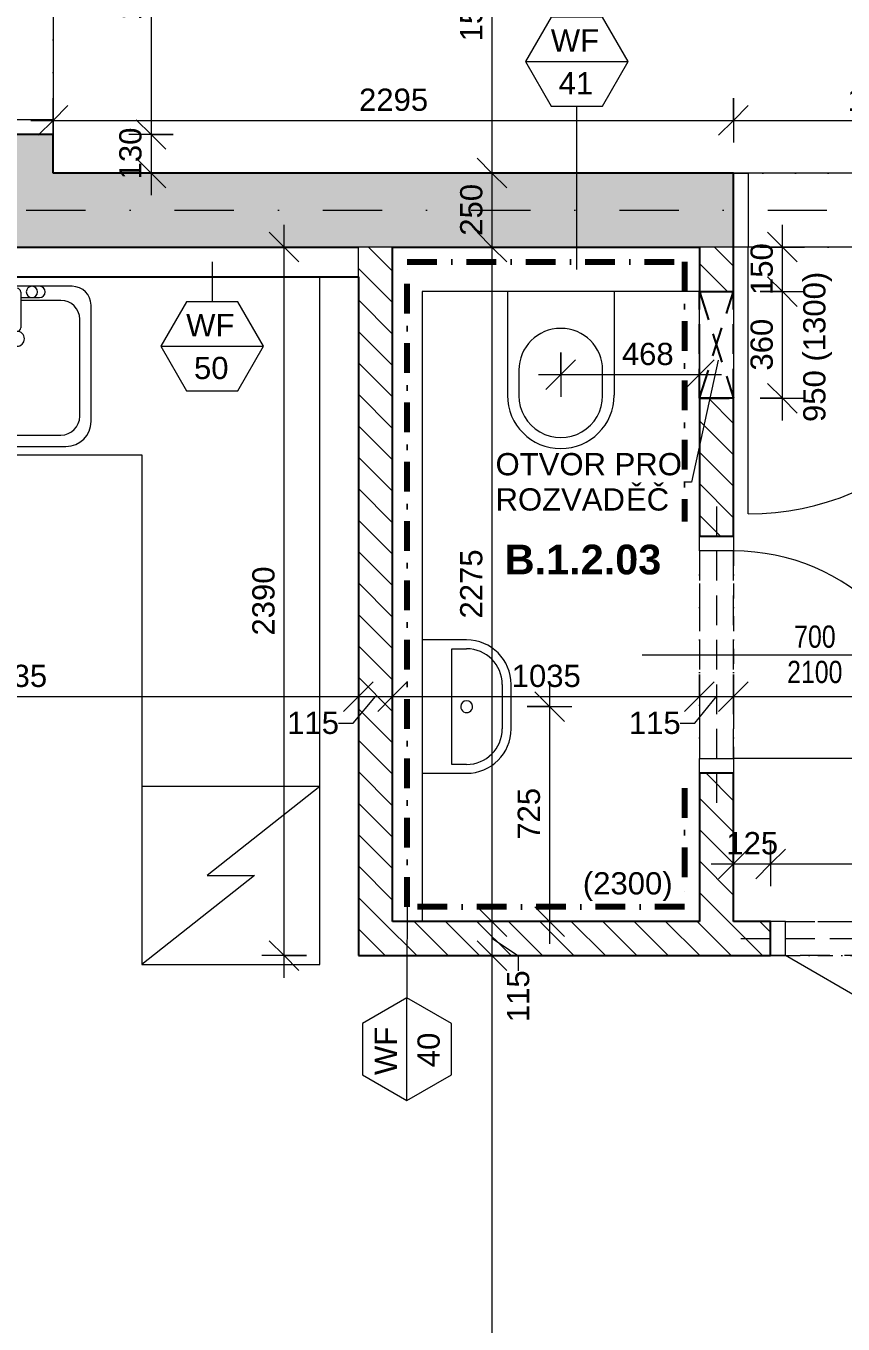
# Model space of a CAD drawing. Header units: millimetres. Extents: x -8633 to 38101, y -2985 to 57546.
# Drawn here: x 3109 to 5865, y 47045 to 51424 of the extents above; entities that cross this region are included whole.
import ezdxf

# ---------------------------------------------------------------- set-up
doc = ezdxf.new("R2010")
doc.units = ezdxf.units.MM
for name, pattern in [('HA_Dash_3mm-S1mm', [150, 100, -50]), ('HA_DashDot_10mm-S3mm', [500, 200, -150, 0, -150]), ('HA_DashDot_2_2mm-S0_6mm', [110, 50, -30, 0, -30]), ('HA_DashDot_4mm-S1mm', [200, 100, -50, 0, -50])]:
    doc.linetypes.add(name, pattern=pattern)
for name, color, linetype, lineweight in [('A-____-____-DIMS', 9, 'Continuous', 5), ('A-____-____-DIMS-50', 9, 'Continuous', 5), ('A-____-____-IDEN', 9, 'Continuous', 9), ('A-AREA-____-IDEN', 9, 'Continuous', 9), ('A-DOOR-____-IDEN', 9, 'Continuous', 9), ('A-DOOR-____-MCUT', 9, 'HA_DashDot_2_2mm-S0_6mm', 9), ('A-DOOR-____-OTLN', 9, 'Continuous', 9), ('A-DOOR-FRAM-MCUT', 9, 'Continuous', 9), ('A-GENM-____-HDLN', 9, 'HA_Dash_3mm-S1mm', 9), ('A-GENM-____-IDEN', 9, 'Continuous', 9), ('A-GENM-____-MCUT', 9, 'HA_Dash_3mm-S1mm', 25), ('A-GENM-____-OTLN', 9, 'Continuous', 9), ('A-WALL-____-IDEN', 9, 'Continuous', 9), ('A-WALL-____-MCUT', 9, 'Continuous', 25), ('A-WALL-____-PATT', 9, 'Continuous', 25), ('I-WALL-____-MCUT', 9, 'Continuous', 25), ('I-WALL-____-OTLN', 9, 'Continuous', 9), ('P-SANR-FIXT-OTLN', 9, 'Continuous', 9), ('Q-CASE-____-OTLN', 9, 'Continuous', 9), ('Q-SPCQ-____-OTLN', 9, 'Continuous', 9), ('S-GRID-____-OTLN', 9, 'Continuous', 5)]:
    doc.layers.add(name, color=color, linetype=linetype, lineweight=lineweight)
doc.styles.add('Arial_1', font='arial.ttf', dxfattribs={"height": 75})
doc.styles.add('Arial_2', font='arial.ttf', dxfattribs={"width": 0.8, "height": 75})
doc.styles.add('Arial_B', font='arialbd.ttf', dxfattribs={"height": 100})
doc.dimstyles.new('Inner_Dimensions', dxfattribs={"dimscale": 304.8, "dimtxt": 76.519455, "dimasz": 0.328084, "dimexe": 0.246063, "dimexo": 0.0625, "dimgap": 0.032808, "dimtad": 1, "dimdec": 0, "dimzin": 0, "dimdsep": 46, "dimtxsty": 'Arial_1', "dimblk1": 'OBLIQUE', "dimblk2": 'OBLIQUE', "dimsah": 1, "dimcen": 0.09, "dimdle": 0.246063, "dimazin": 0, "dimtfac": 1, "dimtdec": 4, "dimtix": 1, "dimtmove": 0, "dimatfit": 3, "dimfxl": 0.246063, "dimfxlon": 1, "dimtvp": 1, "dimtolj": 1, "dimtzin": 0, "dimlwd": 9, "dimlwe": 9, "dimarcsym": 2})
doc.dimstyles.new('Inner_Dimensions_1', dxfattribs={"dimscale": 304.8, "dimtxt": 76.519455, "dimasz": 0.328084, "dimexe": 0.246063, "dimexo": 0.0625, "dimgap": 0.032808, "dimtad": 1, "dimdec": 0, "dimzin": 0, "dimdsep": 46, "dimtxsty": 'Arial_1', "dimblk1": 'OBLIQUE', "dimblk2": 'OBLIQUE', "dimsah": 1, "dimcen": 0.09, "dimdle": 0.246063, "dimazin": 0, "dimtfac": 1, "dimtdec": 4, "dimtix": 1, "dimtmove": 2, "dimatfit": 3, "dimfxl": 0.246063, "dimfxlon": 1, "dimtvp": 1, "dimtolj": 1, "dimtzin": 0, "dimlwd": 9, "dimlwe": 9, "dimarcsym": 2})
doc.dimstyles.new('Inner_Dimensions_2', dxfattribs={"dimscale": 304.8, "dimtxt": 76.519455, "dimasz": 0.328084, "dimexe": 0.246063, "dimexo": 0.0625, "dimgap": 0.032808, "dimtad": 1, "dimdec": 0, "dimzin": 0, "dimdsep": 46, "dimtxsty": 'Arial_1', "dimblk1": 'OBLIQUE', "dimblk2": 'OBLIQUE', "dimsah": 1, "dimcen": 0.09, "dimdle": 0.246063, "dimazin": 0, "dimtfac": 1, "dimtdec": 4, "dimtix": 1, "dimtmove": 1, "dimatfit": 3, "dimfxl": 0.246063, "dimfxlon": 1, "dimtvp": 1, "dimtolj": 1, "dimtzin": 0, "dimlwd": 9, "dimlwe": 9, "dimarcsym": 2})
pattern_1 = [(135, (0, 0), (-53.03301, -53.03301), [])]

# ---------------------------------------------------------------- blocks, each defined once
blk = doc.blocks.new('HA_DR_Single_Swing_Solid - In_BJ_900x2100_Vstupni-2124274-DPS_1NP - B')
at = {"layer": 'A-DOOR-____-MCUT'}
for p, q in [((-450, 125), (450, 125)), ((-450, -125), (450, -125))]:
    blk.add_line(p, q, dxfattribs=at)
at = {"layer": 'A-DOOR-____-OTLN'}
for p, q in [((-500, 125), (500, 125)), ((-500, -125), (500, -125))]:
    blk.add_line(p, q, dxfattribs=at)
at = {"layer": 'A-DOOR-____-OTLN', "lineweight": 5}
blk.add_line((450, -1025), (450, -125), dxfattribs=at)
blk.add_arc((450, -125), 900, 180, 270, dxfattribs=at)
at = {"layer": 'A-DOOR-FRAM-MCUT'}
for p, q in [((-450, 125), (-500, 125)), ((-450, -125), (-450, 125)), ((500, 125), (450, 125)), ((450, 125), (450, -125)), ((-500, -125), (-450, -125)), ((450, -125), (500, -125))]:
    blk.add_line(p, q, dxfattribs=at)
blk = doc.blocks.new('HA_DR_Single_Swing_Solid - In_BJ_900x2100_Vstupni-2124272-DPS_1NP - B')
at = {"layer": 'A-DOOR-____-MCUT'}
for p, q in [((-450, 125), (450, 125)), ((-450, -125), (450, -125))]:
    blk.add_line(p, q, dxfattribs=at)
at = {"layer": 'A-DOOR-____-OTLN', "lineweight": 5}
blk.add_line((450, 1025), (450, 125), dxfattribs=at)
at = {"layer": 'A-DOOR-____-OTLN'}
for p, q in [((-500, 125), (500, 125)), ((-500, -125), (500, -125))]:
    blk.add_line(p, q, dxfattribs=at)
at = {"layer": 'A-DOOR-____-OTLN', "lineweight": 5}
blk.add_arc((450, 125), 900, 90, 180, dxfattribs=at)
at = {"layer": 'A-DOOR-FRAM-MCUT'}
for p, q in [((-500, 125), (-450, 125)), ((-450, 125), (-450, -125)), ((450, 125), (500, 125)), ((450, -125), (450, 125)), ((-450, -125), (-500, -125)), ((500, -125), (450, -125))]:
    blk.add_line(p, q, dxfattribs=at)
blk = doc.blocks.new('HA_DR_Double_Swing_Solid - In_BJ_1200x2100_800-1670800-DPS_1NP - B')
at = {"layer": 'A-DOOR-____-MCUT'}
for p, q in [((-600, 57.5), (600, 57.5)), ((-600, -57.5), (600, -57.5))]:
    blk.add_line(p, q, dxfattribs=at)
at = {"layer": 'A-DOOR-____-OTLN', "lineweight": 5}
for p, q in [((-253.6, -257.5), (-600, -57.5)), ((600, -857.5), (600, -57.5))]:
    blk.add_line(p, q, dxfattribs=at)
for centre, radius, start, end in [((-600, -57.5), 400, 330, 0), ((600, -57.5), 800, 180, 270)]:
    blk.add_arc(centre, radius, start, end, dxfattribs=at)
at = {"layer": 'A-DOOR-FRAM-MCUT'}
for p, q in [((-600, 57.5), (-650, 57.5)), ((-600, -57.5), (-600, 57.5)), ((650, 57.5), (600, 57.5)), ((600, 57.5), (600, -57.5)), ((-650, -57.5), (-600, -57.5)), ((600, -57.5), (650, -57.5))]:
    blk.add_line(p, q, dxfattribs=at)
blk = doc.blocks.new('HA_DR_Single_Swing_Solid - In_BJ_700x2100-2124340-DPS_1NP - B')
at = {"layer": 'A-DOOR-____-MCUT'}
for p, q in [((-350, 57.5), (350, 57.5)), ((-350, -57.5), (350, -57.5))]:
    blk.add_line(p, q, dxfattribs=at)
at = {"layer": 'A-DOOR-____-OTLN', "lineweight": 5}
blk.add_line((350, 757.5), (350, 57.5), dxfattribs=at)
blk.add_arc((350, 57.5), 700, 90, 180, dxfattribs=at)
at = {"layer": 'A-DOOR-FRAM-MCUT'}
for p, q in [((-400, 57.5), (-350, 57.5)), ((-350, 57.5), (-350, -57.5)), ((350, 57.5), (400, 57.5)), ((350, -57.5), (350, 57.5)), ((-350, -57.5), (-400, -57.5)), ((400, -57.5), (350, -57.5))]:
    blk.add_line(p, q, dxfattribs=at)
blk = doc.blocks.new('ABMV_WashBasin_Generic - 450x300-1494710-DPS_1NP - B')
at = {"layer": 'P-SANR-FIXT-OTLN'}
for p, q in [((200, 350), (50, 350)), ((50, 320), (200, 320)), ((-100, 200), (-100, 50)), ((-70, 150), (-70, 200)), ((320, 200), (320, 150)), ((350, 50), (350, 200)), ((320, 150), (-70, 150))]:
    blk.add_line(p, q, dxfattribs=at)
for centre, radius, start, end in [((50, 200), 150, 90, 180), ((50, 200), 120, 90, 180), ((200, 200), 150, 360, 90), ((200, 200), 120, 360, 90), ((125, 200), 20, 90, 270), ((125, 200), 20, 270, 90)]:
    blk.add_arc(centre, radius, start, end, dxfattribs=at)
blk = doc.blocks.new('ABMV_Toilet_WallHung - Default-1991236-DPS_1NP - B')
at = {"layer": 'P-SANR-FIXT-OTLN'}
for p, q in [((-55, 75), (-55, 424.6)), ((-16.3, 426.2), (-16.3, 340.3)), ((266.3, 340.3), (266.3, 426.2)), ((305, 75), (305, 424.6))]:
    blk.add_line(p, q, dxfattribs=at)
for centre, radius, start, end in [((125, 424.6), 180, 0, 180), ((125, 426.2), 141.3, 360, 180), ((125, 340.3), 141.3, 180, 360)]:
    blk.add_arc(centre, radius, start, end, dxfattribs=at)
blk = doc.blocks.new('Skříňka se dřezem_ pravoúhlá - 500 x 440mm-1452876-DPS_1NP - B')
at = {"layer": 'P-SANR-FIXT-OTLN'}
for p, q in [((202.2, 180.1), (-170.8, 180.1)), ((202.2, 180.1), (-170.8, 180.1)), ((91.9, 180.1), (-73.2, 180.1)), ((3, 132.5), (-132.7, 132.5)), ((-73.2, 142), (3, 142)), ((3, 160.7), (3, 40.4)), ((28.4, 160.7), (28.4, 40.4)), ((28.4, 142), (91.9, 142)), ((164.1, 132.5), (28.4, 132.5)), ((-234.3, 116.6), (-234.3, -271)), ((-234.3, 116.6), (-234.3, -271)), ((265.7, -275.5), (265.7, 116.6)), ((265.7, -275.5), (265.7, 116.6)), ((-196.2, 69), (-196.2, -258.3)), ((227.6, -258.3), (227.6, 69)), ((-132.7, -321.8), (164.1, -321.8)), ((-145.4, -359.9), (181.3, -359.9)), ((-145.4, -359.9), (181.3, -359.9))]:
    blk.add_line(p, q, dxfattribs=at)
for centre, radius, start, end in [((-170.8, 116.6), 63.5, 90, 180), ((-170.8, 116.6), 63.5, 90, 180), ((-73.2, 161.1), 19, 90, 270), ((-47.8, 161.1), 19, 360, 180), ((66.5, 161.1), 19, 360, 180), ((91.9, 161.1), 19, 270, 90), ((202.2, 116.6), 63.5, 0, 90), ((202.2, 116.6), 63.5, 360, 90), ((-132.7, 69), 63.5, 90, 180), ((-47.8, 161.1), 19, 180, 0), ((15.7, 160.7), 12.7, 360, 180), ((66.5, 161.1), 19, 180, 360), ((164.1, 69), 63.5, 0, 90), ((15.7, 3.2), 25.4, 360, 180), ((15.7, 3.2), 25.4, 180, 0), ((15.7, 40.4), 12.7, 180, 0), ((-132.7, -258.3), 63.5, 180, 270), ((164.1, -258.3), 63.5, 270, 0), ((-145.4, -271), 88.9, 180, 270), ((-145.4, -271), 88.9, 180, 270), ((181.3, -275.5), 84.4, 270, 0), ((181.3, -275.5), 84.4, 270, 0)]:
    blk.add_arc(centre, radius, start, end, dxfattribs=at)
blk = doc.blocks.new('Lednice_Mraznička_ADNS - Lednice 600x600x1800-V5-DPS_1NP - B')
at = {"layer": 'Q-SPCQ-____-OTLN'}
for p, q in [((300, 300), (-300, 300)), ((-300, 300), (-300, -300)), ((300, 300), (-80, 0)), ((300, -300), (300, 300)), ((80, 0), (-300, -300)), ((-80, 0), (80, 0)), ((-300, -300), (300, -300))]:
    blk.add_line(p, q, dxfattribs=at)
blk = doc.blocks.new('Casework 7 - Casework 6-1499852-DPS_1NP - B')
at = {"layer": 'Q-CASE-____-OTLN'}
for p, q in [((4100.7, 48857.7), (4100.7, 50577.7)), ((1995.7, 49977.7), (1995.7, 49852.7)), ((2595.7, 49852.7), (2595.7, 49977.6)), ((2595.7, 49977.6), (3500.7, 49977.6)), ((3500.7, 49977.6), (3500.7, 48857.7)), ((1995.7, 48652.7), (1995.7, 48252.7)), ((2595.7, 48252.7), (2595.7, 48652.7)), ((1995.7, 48252.7), (2595.7, 48252.7))]:
    blk.add_line(p, q, dxfattribs=at)
blk = doc.blocks.new('HA_GM_Tiling_LineBased - Generic Tiles-2050444-DPS_1NP - B')
at = {"layer": 'A-GENM-____-OTLN', "linetype": 'HA_DashDot_4mm-S1mm', "lineweight": 80}
blk.add_line((50, -50), (450, -50), dxfattribs=at)
blk = doc.blocks.new('HA_GM_Tiling_LineBased - Generic Tiles-2050437-DPS_1NP - B')
at = {"layer": 'A-GENM-____-OTLN', "linetype": 'HA_DashDot_4mm-S1mm', "lineweight": 80}
blk.add_line((50, -50), (985, -50), dxfattribs=at)
blk = doc.blocks.new('HA_GM_Tiling_LineBased - Generic Tiles-2050436-DPS_1NP - B')
at = {"layer": 'A-GENM-____-OTLN', "linetype": 'HA_DashDot_4mm-S1mm', "lineweight": 80}
blk.add_line((50, -50), (2225, -50), dxfattribs=at)
blk = doc.blocks.new('HA_GM_Tiling_LineBased - Generic Tiles-2050445-DPS_1NP - B')
at = {"layer": 'A-GENM-____-OTLN', "linetype": 'HA_DashDot_4mm-S1mm', "lineweight": 80}
blk.add_line((50, -50), (925, -50), dxfattribs=at)
blk = doc.blocks.new('TB_Porotherm KP11_5_1500mm - TB_Porotherm KP11_5_1500mm-1920557-DPS_1NP - B')
at = {"layer": 'A-GENM-____-HDLN'}
for p, q in [((-750, 57.5), (750, 57.5)), ((-750, 0), (750, 0)), ((750, -57.5), (-750, -57.5))]:
    blk.add_line(p, q, dxfattribs=at)
blk = doc.blocks.new('TB_Porotherm KP11_5_1000mm - TB_Porotherm KP11_5_1000mm-1925202-DPS_1NP - B')
at = {"layer": 'A-GENM-____-HDLN'}
for p, q in [((500, 57.5), (-500, 57.5)), ((-500, 0), (500, 0)), ((-500, -57.5), (500, -57.5))]:
    blk.add_line(p, q, dxfattribs=at)
blk = doc.blocks.new('HA_GM_Opening_Rectangle_WallBased - Default-2022477-DPS_1NP - B')
at = {"layer": 'A-GENM-____-MCUT'}
for p, q in [((305, 57.5), (-55, -57.5)), ((-55, 57.5), (305, -57.5)), ((-55, 57.5), (-55, -57.5)), ((-55, 57.5), (305, 57.5)), ((305, 57.5), (305, -57.5)), ((-55, -57.5), (305, -57.5))]:
    blk.add_line(p, q, dxfattribs=at)
blk = doc.blocks.new('DIMBLOCK17-DPS_1NP - B')
at = {"layer": 'A-____-____-DIMS-50', "lineweight": 9}
for p, q in [((5495.7, 48672.2), (5495.7, 48522.2)), ((5495.7, 48597.2), (5495.7, 48672.2)), ((5620.7, 48672.2), (5620.7, 48522.2)), ((5620.7, 48597.2), (5620.7, 48672.2)), ((5495.7, 48597.2), (5545.7, 48647.2)), ((5620.7, 48597.2), (5670.7, 48647.2)), ((5420.7, 48597.2), (5620.7, 48597.2)), ((5495.7, 48597.2), (5445.7, 48547.2)), ((5620.7, 48597.2), (5570.7, 48547.2))]:
    blk.add_line(p, q, dxfattribs=at)
at = {"layer": 'A-____-____-DIMS-50', "color": 0, "lineweight": 9, "insert": (5471.7, 48704.5), "char_height": 75, "width": 207.662, "attachment_point": 1, "line_spacing_factor": 0.941778, "style": 'Arial_1'}
blk.add_mtext('125', dxfattribs=at)
blk = doc.blocks.new('_Oblique')
at = {"color": 0, "linetype": 'ByBlock', "lineweight": -2}
blk.add_line((-0.5, -0.5), (0.5, 0.5), dxfattribs=at)
blk = doc.blocks.new('DIMBLOCK18-DPS_1NP - B')
at = {"layer": 'A-____-____-DIMS-50', "lineweight": 9}
for p, q in [((5620.7, 48672.2), (5620.7, 48522.2)), ((5620.7, 48597.2), (5620.7, 48672.2)), ((6920.7, 48672.2), (6920.7, 48522.2)), ((6920.7, 48597.2), (6920.7, 48672.2)), ((5620.7, 48597.2), (5670.7, 48647.2)), ((6920.7, 48597.2), (6970.7, 48647.2)), ((5620.7, 48597.2), (5570.7, 48547.2)), ((5620.7, 48597.2), (6920.7, 48597.2)), ((6920.7, 48597.2), (6870.7, 48547.2))]:
    blk.add_line(p, q, dxfattribs=at)
at = {"layer": 'A-____-____-DIMS-50', "color": 0, "lineweight": 9, "insert": (6155.3, 48704.5), "char_height": 75, "width": 276.883, "attachment_point": 1, "line_spacing_factor": 0.941778, "style": 'Arial_1'}
blk.add_mtext('1300', dxfattribs=at)
blk = doc.blocks.new('DIMBLOCK20-DPS_1NP - B')
at = {"layer": 'A-____-____-DIMS-50', "lineweight": 9}
for p, q in [((3980.2, 50677.7), (3930.2, 50727.7)), ((3980.2, 48212.7), (3980.2, 50752.7)), ((3905.2, 50677.7), (4055.2, 50677.7)), ((3980.2, 50677.7), (3905.2, 50677.7)), ((3980.2, 50677.7), (4030.2, 50627.7)), ((3980.2, 48287.7), (3930.2, 48337.7)), ((4055.2, 48287.7), (3905.2, 48287.7)), ((3980.2, 48287.7), (4030.2, 48237.7)), ((3980.2, 48287.7), (4055.2, 48287.7))]:
    blk.add_line(p, q, dxfattribs=at)
at = {"layer": 'A-____-____-DIMS-50', "color": 0, "lineweight": 9, "insert": (3872.8, 49367.4), "char_height": 75, "width": 276.883, "attachment_point": 1, "rotation": 90, "line_spacing_factor": 0.941778, "style": 'Arial_1'}
blk.add_mtext('2390', dxfattribs=at)
blk = doc.blocks.new('HA_TAG_Door_TypeMark_wDimensions - Scale50_Right with Bouble-921060-DPS_1NP - B')
at = {"layer": 'A-DOOR-____-IDEN'}
for p, q in [((0, 5), (0, -19.5)), ((-2.5, -22), (2.5, -22))]:
    blk.add_line(p, q, dxfattribs=at)
blk.add_circle((0, -22), 2.5, dxfattribs=at)
blk = doc.blocks.new('DIMBLOCK96-DPS_1NP - B')
at = {"layer": 'A-____-____-DIMS-50', "lineweight": 9}
for p, q in [((1895.7, 49236.5), (1895.7, 49086.5)), ((1895.7, 49161.5), (1895.7, 49236.5)), ((4230.7, 49236.5), (4230.7, 49086.5)), ((4230.7, 49161.5), (4230.7, 49236.5)), ((1895.7, 49161.5), (1945.7, 49211.5)), ((4230.7, 49161.5), (4280.7, 49211.5)), ((1895.7, 49161.5), (1845.7, 49111.5)), ((1895.7, 49161.5), (4230.7, 49161.5)), ((4230.7, 49161.5), (4180.7, 49111.5))]:
    blk.add_line(p, q, dxfattribs=at)
at = {"layer": 'A-____-____-DIMS-50', "color": 0, "lineweight": 9, "insert": (2947.8, 49268.9), "char_height": 75, "width": 276.883, "attachment_point": 1, "line_spacing_factor": 0.941778, "style": 'Arial_1'}
blk.add_mtext('2335', dxfattribs=at)
blk = doc.blocks.new('DIMBLOCK97-DPS_1NP - B')
at = {"layer": 'A-____-____-DIMS-50', "lineweight": 9}
for p, q in [((4230.7, 49236.5), (4230.7, 49086.5)), ((4230.7, 49161.5), (4230.7, 49236.5)), ((4345.7, 49236.5), (4345.7, 49086.5)), ((4345.7, 49161.5), (4345.7, 49236.5)), ((4230.7, 49161.5), (4280.7, 49211.5)), ((4345.7, 49161.5), (4395.7, 49211.5)), ((4230.7, 49161.5), (4180.7, 49111.5)), ((4213.5, 49072), (4288.2, 49161.5)), ((4230.7, 49161.5), (4345.7, 49161.5)), ((4345.7, 49161.5), (4295.7, 49111.5)), ((4163.5, 49072), (4213.5, 49072))]:
    blk.add_line(p, q, dxfattribs=at)
at = {"layer": 'A-____-____-DIMS-50', "color": 0, "lineweight": 9, "insert": (3990.4, 49110.5), "char_height": 75, "width": 207.662, "attachment_point": 1, "line_spacing_factor": 0.941778, "style": 'Arial_1'}
blk.add_mtext('115', dxfattribs=at)
blk = doc.blocks.new('DIMBLOCK98-DPS_1NP - B')
at = {"layer": 'A-____-____-DIMS-50', "lineweight": 9}
for p, q in [((4345.7, 49236.5), (4345.7, 49086.5)), ((4345.7, 49161.5), (4345.7, 49236.5)), ((5380.7, 49236.5), (5380.7, 49086.5)), ((5380.7, 49161.5), (5380.7, 49236.5)), ((4345.7, 49161.5), (4395.7, 49211.5)), ((5380.7, 49161.5), (5430.7, 49211.5)), ((4345.7, 49161.5), (4295.7, 49111.5)), ((4345.7, 49161.5), (5380.7, 49161.5)), ((5380.7, 49161.5), (5330.7, 49111.5))]:
    blk.add_line(p, q, dxfattribs=at)
at = {"layer": 'A-____-____-DIMS-50', "color": 0, "lineweight": 9, "insert": (4747.8, 49268.9), "char_height": 75, "width": 276.883, "attachment_point": 1, "line_spacing_factor": 0.941778, "style": 'Arial_1'}
blk.add_mtext('1035', dxfattribs=at)
blk = doc.blocks.new('DIMBLOCK99-DPS_1NP - B')
at = {"layer": 'A-____-____-DIMS-50', "lineweight": 9}
for p, q in [((5380.7, 49236.5), (5380.7, 49086.5)), ((5380.7, 49161.5), (5380.7, 49236.5)), ((5495.7, 49236.5), (5495.7, 49086.5)), ((5495.7, 49161.5), (5495.7, 49236.5)), ((5380.7, 49161.5), (5430.7, 49211.5)), ((5495.7, 49161.5), (5545.7, 49211.5)), ((5380.7, 49161.5), (5330.7, 49111.5)), ((5365.8, 49072), (5438.2, 49161.5)), ((5380.7, 49161.5), (5495.7, 49161.5)), ((5495.7, 49161.5), (5445.7, 49111.5)), ((5315.8, 49072), (5365.8, 49072))]:
    blk.add_line(p, q, dxfattribs=at)
at = {"layer": 'A-____-____-DIMS-50', "color": 0, "lineweight": 9, "insert": (5142.8, 49110.5), "char_height": 75, "width": 207.662, "attachment_point": 1, "line_spacing_factor": 0.941778, "style": 'Arial_1'}
blk.add_mtext('115', dxfattribs=at)
blk = doc.blocks.new('DIMBLOCK100-DPS_1NP - B')
at = {"layer": 'A-____-____-DIMS-50', "lineweight": 9}
for p, q in [((5495.7, 49236.5), (5495.7, 49086.5)), ((5495.7, 49161.5), (5495.7, 49236.5)), ((7045.7, 49236.5), (7045.7, 49086.5)), ((7045.7, 49161.5), (7045.7, 49236.5)), ((5495.7, 49161.5), (5545.7, 49211.5)), ((7045.7, 49161.5), (7095.7, 49211.5)), ((5495.7, 49161.5), (5445.7, 49111.5)), ((5495.7, 49161.5), (7045.7, 49161.5)), ((7045.7, 49161.5), (6995.7, 49111.5))]:
    blk.add_line(p, q, dxfattribs=at)
at = {"layer": 'A-____-____-DIMS-50', "color": 0, "lineweight": 9, "insert": (6155.3, 49268.9), "char_height": 75, "width": 276.883, "attachment_point": 1, "line_spacing_factor": 0.941778, "style": 'Arial_1'}
blk.add_mtext('1550', dxfattribs=at)
blk = doc.blocks.new('DIMBLOCK127-DPS_1NP - B')
at = {"layer": 'A-____-____-DIMS-50', "lineweight": 9}
for p, q in [((4681, 52427.7), (4631, 52477.7)), ((4756, 52427.7), (4606, 52427.7)), ((4681, 52427.7), (4681, 50927.7)), ((4681, 52427.7), (4731, 52377.7)), ((4681, 52427.7), (4756, 52427.7)), ((4681, 50927.7), (4631, 50977.7)), ((4756, 50927.7), (4606, 50927.7)), ((4681, 50927.7), (4731, 50877.7)), ((4681, 50927.7), (4756, 50927.7))]:
    blk.add_line(p, q, dxfattribs=at)
at = {"layer": 'A-____-____-DIMS-50', "color": 0, "lineweight": 9, "insert": (4573.7, 51371.8), "char_height": 75, "width": 276.883, "attachment_point": 1, "rotation": 90, "line_spacing_factor": 0.941778, "style": 'Arial_1'}
blk.add_mtext('1500', dxfattribs=at)
blk = doc.blocks.new('DIMBLOCK128-DPS_1NP - B')
at = {"layer": 'A-____-____-DIMS-50', "lineweight": 9}
for p, q in [((4681, 50927.7), (4631, 50977.7)), ((4756, 50927.7), (4606, 50927.7)), ((4681, 50927.7), (4681, 50677.7)), ((4681, 50927.7), (4731, 50877.7)), ((4681, 50927.7), (4756, 50927.7)), ((4681, 50677.7), (4631, 50727.7)), ((4756, 50677.7), (4606, 50677.7)), ((4681, 50677.7), (4731, 50627.7)), ((4681, 50677.7), (4756, 50677.7))]:
    blk.add_line(p, q, dxfattribs=at)
at = {"layer": 'A-____-____-DIMS-50', "color": 0, "lineweight": 9, "insert": (4573.7, 50716.2), "char_height": 75, "width": 207.662, "attachment_point": 1, "rotation": 90, "line_spacing_factor": 0.941778, "style": 'Arial_1'}
blk.add_mtext('250', dxfattribs=at)
blk = doc.blocks.new('DIMBLOCK129-DPS_1NP - B')
at = {"layer": 'A-____-____-DIMS-50', "lineweight": 9}
for p, q in [((4681, 50677.7), (4631, 50727.7)), ((4756, 50677.7), (4606, 50677.7)), ((4681, 50677.7), (4681, 48402.7)), ((4681, 50677.7), (4731, 50627.7)), ((4681, 50677.7), (4756, 50677.7)), ((4681, 48402.7), (4631, 48452.7)), ((4756, 48402.7), (4606, 48402.7)), ((4681, 48402.7), (4731, 48352.7)), ((4681, 48402.7), (4756, 48402.7))]:
    blk.add_line(p, q, dxfattribs=at)
at = {"layer": 'A-____-____-DIMS-50', "color": 0, "lineweight": 9, "insert": (4573.7, 49424.9), "char_height": 75, "width": 276.883, "attachment_point": 1, "rotation": 90, "line_spacing_factor": 0.941778, "style": 'Arial_1'}
blk.add_mtext('2275', dxfattribs=at)
blk = doc.blocks.new('DIMBLOCK130-DPS_1NP - B')
at = {"layer": 'A-____-____-DIMS-50', "lineweight": 9}
for p, q in [((4681, 48402.7), (4631, 48452.7)), ((4756, 48402.7), (4606, 48402.7)), ((4681, 48402.7), (4681, 48287.7)), ((4681, 48402.7), (4731, 48352.7)), ((4681, 48402.7), (4756, 48402.7)), ((4770.3, 48286.3), (4681, 48345.2)), ((4681, 48287.7), (4631, 48337.7)), ((4756, 48287.7), (4606, 48287.7)), ((4681, 48287.7), (4731, 48237.7)), ((4681, 48287.7), (4756, 48287.7)), ((4770.3, 48236.3), (4770.3, 48286.3))]:
    blk.add_line(p, q, dxfattribs=at)
at = {"layer": 'A-____-____-DIMS-50', "color": 0, "lineweight": 9, "insert": (4731.8, 48063.2), "char_height": 75, "width": 207.662, "attachment_point": 1, "rotation": 90, "line_spacing_factor": 0.941778, "style": 'Arial_1'}
blk.add_mtext('115', dxfattribs=at)
blk = doc.blocks.new('DIMBLOCK131-DPS_1NP - B')
at = {"layer": 'A-____-____-DIMS-50', "lineweight": 9}
for p, q in [((4681, 48287.7), (4631, 48337.7)), ((4756, 48287.7), (4606, 48287.7)), ((4681, 48287.7), (4681, 43977.7)), ((4681, 48287.7), (4731, 48237.7)), ((4681, 48287.7), (4756, 48287.7)), ((4681, 44052.7), (4631, 44102.7)), ((4756, 44052.7), (4606, 44052.7)), ((4681, 44052.7), (4731, 44002.7)), ((4681, 44052.7), (4756, 44052.7))]:
    blk.add_line(p, q, dxfattribs=at)
at = {"layer": 'A-____-____-DIMS-50', "color": 0, "lineweight": 9, "insert": (4573.7, 46054.9), "char_height": 75, "width": 276.883, "attachment_point": 1, "rotation": 90, "line_spacing_factor": 0.941778, "style": 'Arial_1'}
blk.add_mtext('4235', dxfattribs=at)
blk = doc.blocks.new('DIMBLOCK145-DPS_1NP - B')
at = {"layer": 'A-____-____-DIMS-50', "lineweight": 9}
for p, q in [((3531.3, 52057.7), (3481.3, 52107.7)), ((3606.3, 52057.7), (3456.3, 52057.7)), ((3531.3, 52057.7), (3531.3, 51057.7)), ((3531.3, 52057.7), (3581.3, 52007.7)), ((3531.3, 52057.7), (3606.3, 52057.7)), ((3531.3, 51057.7), (3481.3, 51107.7)), ((3606.3, 51057.7), (3456.3, 51057.7)), ((3531.3, 51057.7), (3581.3, 51007.7)), ((3531.3, 51057.7), (3606.3, 51057.7))]:
    blk.add_line(p, q, dxfattribs=at)
at = {"layer": 'A-____-____-DIMS-50', "color": 0, "lineweight": 9, "insert": (3424, 51442.4), "char_height": 75, "width": 276.883, "attachment_point": 1, "rotation": 90, "line_spacing_factor": 0.941778, "style": 'Arial_1'}
blk.add_mtext('1000', dxfattribs=at)
blk = doc.blocks.new('DIMBLOCK146-DPS_1NP - B')
at = {"layer": 'A-____-____-DIMS-50', "lineweight": 9}
for p, q in [((3531.3, 51057.7), (3481.3, 51107.7)), ((3606.3, 51057.7), (3456.3, 51057.7)), ((3531.3, 51057.7), (3531.3, 50852.7)), ((3531.3, 51057.7), (3581.3, 51007.7)), ((3531.3, 51057.7), (3606.3, 51057.7)), ((3531.3, 50927.7), (3481.3, 50977.7)), ((3606.3, 50927.7), (3456.3, 50927.7)), ((3531.3, 50927.7), (3581.3, 50877.7)), ((3531.3, 50927.7), (3606.3, 50927.7))]:
    blk.add_line(p, q, dxfattribs=at)
at = {"layer": 'A-____-____-DIMS-50', "color": 0, "lineweight": 9, "insert": (3424, 50906.2), "char_height": 75, "width": 207.662, "attachment_point": 1, "rotation": 90, "line_spacing_factor": 0.941778, "style": 'Arial_1'}
blk.add_mtext('130', dxfattribs=at)
blk = doc.blocks.new('DIMBLOCK147-DPS_1NP - B')
at = {"layer": 'A-____-____-DIMS-50', "lineweight": 9}
for p, q in [((3200.7, 51180.2), (3200.7, 51030.2)), ((3200.7, 51105.2), (3200.7, 51180.2)), ((3200.7, 51105.2), (3250.7, 51155.2)), ((5495.7, 51180.2), (5495.7, 51030.2)), ((5495.7, 51105.2), (5495.7, 51180.2)), ((5495.7, 51105.2), (5545.7, 51155.2)), ((3125.7, 51105.2), (5495.7, 51105.2)), ((3200.7, 51105.2), (3150.7, 51055.2)), ((5495.7, 51105.2), (5445.7, 51055.2))]:
    blk.add_line(p, q, dxfattribs=at)
at = {"layer": 'A-____-____-DIMS-50', "color": 0, "lineweight": 9, "insert": (4232.8, 51212.5), "char_height": 75, "width": 276.883, "attachment_point": 1, "line_spacing_factor": 0.941778, "style": 'Arial_1'}
blk.add_mtext('2295', dxfattribs=at)
blk = doc.blocks.new('DIMBLOCK148-DPS_1NP - B')
at = {"layer": 'A-____-____-DIMS-50', "lineweight": 9}
for p, q in [((5495.7, 51180.2), (5495.7, 51030.2)), ((5495.7, 51105.2), (5495.7, 51180.2)), ((5495.7, 51105.2), (5545.7, 51155.2)), ((6495.7, 51180.2), (6495.7, 51030.2)), ((6495.7, 51105.2), (6495.7, 51180.2)), ((6495.7, 51105.2), (6545.7, 51155.2)), ((5495.7, 51105.2), (5445.7, 51055.2)), ((5495.7, 51105.2), (6495.7, 51105.2)), ((6495.7, 51105.2), (6445.7, 51055.2))]:
    blk.add_line(p, q, dxfattribs=at)
at = {"layer": 'A-____-____-DIMS-50', "color": 0, "lineweight": 9, "insert": (5880.3, 51212.5), "char_height": 75, "width": 276.883, "attachment_point": 1, "line_spacing_factor": 0.941778, "style": 'Arial_1'}
blk.add_mtext('1000', dxfattribs=at)
blk = doc.blocks.new('HA_TAG_WA_Partitions - Group _ Type Mark-556634-DPS_1NP - B')
at = {"layer": 'A-WALL-____-IDEN'}
for p, q in [((-1.732, 3), (-3.464, 0)), ((1.732, 3), (-1.732, 3)), ((3.464, 0), (1.732, 3)), ((-3.464, 0), (3.464, 0)), ((-3.464, 0), (-1.732, -3)), ((1.732, -3), (3.464, 0)), ((-1.732, -3), (1.732, -3))]:
    blk.add_line(p, q, dxfattribs=at)
blk = doc.blocks.new('DIMBLOCK223-DPS_1NP - B')
at = {"layer": 'A-____-____-DIMS-50', "lineweight": 9}
for p, q in [((5660.6, 50527.7), (5610.6, 50577.7)), ((5585.6, 50527.7), (5735.6, 50527.7)), ((5660.6, 50527.7), (5585.6, 50527.7)), ((5660.6, 50092.7), (5660.6, 50527.7)), ((5660.6, 50527.7), (5710.6, 50477.7)), ((5660.6, 50167.7), (5610.6, 50217.7)), ((5585.6, 50167.7), (5735.6, 50167.7)), ((5660.6, 50167.7), (5585.6, 50167.7)), ((5660.6, 50167.7), (5710.6, 50117.7))]:
    blk.add_line(p, q, dxfattribs=at)
at = {"layer": 'A-____-____-DIMS-50', "color": 0, "lineweight": 9, "insert": (5553.2, 50261.2), "char_height": 75, "width": 207.662, "attachment_point": 1, "rotation": 90, "line_spacing_factor": 0.941778, "style": 'Arial_1'}
blk.add_mtext('360', dxfattribs=at)
blk = doc.blocks.new('DIMBLOCK224-DPS_1NP - B')
at = {"layer": 'A-____-____-DIMS-50', "lineweight": 9}
for p, q in [((5660.6, 50677.7), (5610.6, 50727.7)), ((5660.6, 50527.7), (5660.6, 50752.7)), ((5585.6, 50677.7), (5735.6, 50677.7)), ((5660.6, 50677.7), (5585.6, 50677.7)), ((5660.6, 50677.7), (5710.6, 50627.7)), ((5660.6, 50527.7), (5610.6, 50577.7)), ((5585.6, 50527.7), (5735.6, 50527.7)), ((5660.6, 50527.7), (5585.6, 50527.7)), ((5660.6, 50527.7), (5710.6, 50477.7))]:
    blk.add_line(p, q, dxfattribs=at)
at = {"layer": 'A-____-____-DIMS-50', "color": 0, "lineweight": 9, "insert": (5553.2, 50516.2), "char_height": 75, "width": 207.662, "attachment_point": 1, "rotation": 90, "line_spacing_factor": 0.941778, "style": 'Arial_1'}
blk.add_mtext('150', dxfattribs=at)
blk = doc.blocks.new('DIMBLOCK264-DPS_1NP - B')
at = {"layer": 'A-____-____-DIMS-50', "lineweight": 9}
for p, q in [((4913.2, 50322.6), (4913.2, 50172.6)), ((4913.2, 50247.6), (4913.2, 50322.6)), ((5380.7, 50322.6), (5380.7, 50172.6)), ((5380.7, 50247.6), (5380.7, 50322.6)), ((4913.2, 50247.6), (4963.2, 50297.6)), ((5380.7, 50247.6), (5430.7, 50297.6)), ((4838.2, 50247.6), (5455.7, 50247.6)), ((4913.2, 50247.6), (4863.2, 50197.6)), ((5380.7, 50247.6), (5330.7, 50197.6))]:
    blk.add_line(p, q, dxfattribs=at)
at = {"layer": 'A-____-____-DIMS-50', "color": 0, "lineweight": 9, "insert": (5119.2, 50354.9), "char_height": 75, "width": 207.662, "attachment_point": 1, "line_spacing_factor": 0.941778, "style": 'Arial_1'}
blk.add_mtext('468', dxfattribs=at)
blk = doc.blocks.new('DIMBLOCK265-DPS_1NP - B')
at = {"layer": 'A-____-____-DIMS-50', "lineweight": 9}
for p, q in [((4875.4, 49127.7), (4825.4, 49177.7)), ((4875.4, 49202.7), (4875.4, 48327.7)), ((4800.4, 49127.7), (4950.4, 49127.7)), ((4875.4, 49127.7), (4800.4, 49127.7)), ((4875.4, 49127.7), (4925.4, 49077.7)), ((4875.4, 48402.7), (4825.4, 48452.7)), ((4950.4, 48402.7), (4800.4, 48402.7)), ((4875.4, 48402.7), (4925.4, 48352.7)), ((4875.4, 48402.7), (4950.4, 48402.7))]:
    blk.add_line(p, q, dxfattribs=at)
at = {"layer": 'A-____-____-DIMS-50', "color": 0, "lineweight": 9, "insert": (4768, 48678.7), "char_height": 75, "width": 207.662, "attachment_point": 1, "rotation": 90, "line_spacing_factor": 0.941778, "style": 'Arial_1'}
blk.add_mtext('725', dxfattribs=at)

msp = doc.modelspace()

# ---------------------------------------------------------------- hatches: boundary and pattern name
at = {"layer": 'A-WALL-____-PATT', "lineweight": 9}
h = msp.add_hatch(color=256, dxfattribs=at)
h.paths.add_polyline_path([(3200.7, 50927.7), (3200.7, 51057.7), (2950.7, 51057.7), (2950.7, 50927.7)])
h.paths.add_polyline_path([(2950.7, 52057.7), (3200.7, 52057.7), (3200.7, 55502.7), (2950.7, 55502.7), (2950.7, 52677.7)])
h = msp.add_hatch(color=256, dxfattribs=at)
h.paths.add_polyline_path([(11321.4, 50677.7), (15145.7, 50677.7), (15145.7, 50927.7), (6495.7, 50927.7), (6495.7, 50677.7), (10565.7, 50677.7)])
h.paths.add_polyline_path([(5380.7, 50677.7), (5495.7, 50677.7), (5495.7, 50927.7), (1645.7, 50927.7), (1645.7, 50677.7), (5133.9, 50677.7)])
at = {"layer": 'A-WALL-____-PATT', "lineweight": 5}
h = msp.add_hatch(dxfattribs=at)
h.set_pattern_fill('FP_2', color=256, style=0, pattern_type=2)
h.set_pattern_definition(pattern_1)
h.paths.add_polyline_path([(4230.7, 48402.7), (4345.7, 48402.7), (4345.7, 50677.7), (4230.7, 50677.7), (4230.7, 48698)])
h = msp.add_hatch(dxfattribs=at)
h.set_pattern_fill('FP_2', color=256, style=0, pattern_type=2)
h.set_pattern_definition(pattern_1)
h.paths.add_polyline_path([(5495.7, 48402.7), (5495.7, 48902.7), (5380.7, 48902.7), (5380.7, 48402.7)])
h.paths.add_polyline_path([(5380.7, 49702.7), (5495.7, 49702.7), (5495.7, 50167.7), (5380.7, 50167.7)])
h.paths.add_polyline_path([(5495.7, 50527.7), (5495.7, 50677.7), (5380.7, 50677.7), (5380.7, 50527.7)])
h = msp.add_hatch(dxfattribs=at)
h.set_pattern_fill('FP_2', color=256, style=0, pattern_type=2)
h.set_pattern_definition(pattern_1)
h.paths.add_polyline_path([(7045.7, 48287.7), (7045.7, 48402.7), (6920.7, 48402.7), (6920.7, 48287.7)])
h.paths.add_polyline_path([(5133.9, 48287.7), (5620.7, 48287.7), (5620.7, 48402.7), (4230.7, 48402.7), (4230.7, 48287.7)])

# ---------------------------------------------------------------- linework, layer by layer
at = {"layer": 'A-____-____-IDEN'}
for p, q in [((5444.3, 50296.1), (5354.5, 49885)), ((5354.5, 49885), (5328.2, 49885))]:
    msp.add_line(p, q, dxfattribs=at)
at = {"layer": 'A-WALL-____-IDEN'}
for p, q in [((4967.6, 50602.7), (4967.6, 51153.7)), ((3737.6, 50627.7), (3737.6, 50493.2)), ((4395.7, 48537.7), (4394.3, 48145.9))]:
    msp.add_line(p, q, dxfattribs=at)
at = {"layer": 'A-WALL-____-MCUT', "lineweight": 9}
for p, q in [((4345.7, 50677.7), (4230.7, 50677.7)), ((4230.7, 50577.7), (4230.7, 50677.7)), ((5495.7, 50677.7), (5380.7, 50677.7))]:
    msp.add_line(p, q, dxfattribs=at)
at = {"layer": 'I-WALL-____-MCUT'}
for p, q in [((3200.7, 51057.7), (2950.7, 51057.7)), ((3200.7, 50927.7), (3200.7, 51057.7)), ((5495.7, 50927.7), (3200.7, 50927.7)), ((5495.7, 50527.7), (5495.7, 50927.7)), ((2295.7, 50677.7), (4230.7, 50677.7)), ((4345.7, 50677.7), (5380.7, 50677.7)), ((4345.7, 48402.7), (4345.7, 50677.7)), ((5380.7, 50677.7), (5380.7, 50527.7)), ((2295.7, 50577.7), (4230.7, 50577.7)), ((4230.7, 50577.7), (4230.7, 48287.7)), ((5380.7, 50527.7), (5495.7, 50527.7)), ((5380.7, 50167.7), (5380.7, 49702.7)), ((5495.7, 50167.7), (5380.7, 50167.7)), ((5495.7, 49702.7), (5495.7, 50167.7)), ((5380.7, 49702.7), (5495.7, 49702.7)), ((5380.7, 48902.7), (5380.7, 48402.7)), ((5495.7, 48902.7), (5380.7, 48902.7)), ((5495.7, 48402.7), (5495.7, 48902.7)), ((5380.7, 48402.7), (4345.7, 48402.7)), ((5620.7, 48402.7), (5495.7, 48402.7)), ((5620.7, 48287.7), (5620.7, 48402.7)), ((4230.7, 48287.7), (5620.7, 48287.7))]:
    msp.add_line(p, q, dxfattribs=at)
at = {"layer": 'I-WALL-____-OTLN'}
for p, q in [((5380.7, 50527.7), (4445.7, 50527.7)), ((4445.7, 50527.7), (4445.7, 48402.7)), ((5380.7, 50167.7), (5380.7, 50527.7)), ((5495.7, 50527.7), (5495.7, 50167.7))]:
    msp.add_line(p, q, dxfattribs=at)
at = {"layer": 'S-GRID-____-OTLN', "linetype": 'HA_DashDot_10mm-S3mm', "lineweight": 9}
msp.add_line((-6891.4, 50802.7), (21515.9, 50802.7), dxfattribs=at)

# ---------------------------------------------------------------- block references
at = {"layer": 'A-DOOR-____-IDEN', "xscale": 49.99999999999998, "yscale": 49.99999999999998, "zscale": 49.99999999999998, "rotation": 89.99999999999972}
msp.add_blockref('HA_TAG_Door_TypeMark_wDimensions - Scale50_Right with Bouble-921060-DPS_1NP - B', (5438.2, 49302.7), dxfattribs=at)
at = {"layer": 'A-DOOR-____-OTLN'}
for name, p, rotation in [('HA_DR_Single_Swing_Solid - In_BJ_900x2100_Vstupni-2124274-DPS_1NP - B', (3075.7, 51557.7), 269.9999999999998), ('HA_DR_Single_Swing_Solid - In_BJ_900x2100_Vstupni-2124272-DPS_1NP - B', (5995.7, 50802.7), 180), ('HA_DR_Single_Swing_Solid - In_BJ_700x2100-2124340-DPS_1NP - B', (5438.2, 49302.7), 269.9999999999998)]:
    msp.add_blockref(name, p, dxfattribs=dict(at, rotation=rotation))
msp.add_blockref('HA_DR_Double_Swing_Solid - In_BJ_1200x2100_800-1670800-DPS_1NP - B', (6270.7, 48345.2), dxfattribs=at)
at = {"layer": 'A-GENM-____-OTLN', "linetype": 'HA_DashDot_4mm-S1mm', "lineweight": 80}
for name, p, rotation in [('HA_GM_Tiling_LineBased - Generic Tiles-2050436-DPS_1NP - B', (4345.7, 48402.7), 89.99999999999991), ('HA_GM_Tiling_LineBased - Generic Tiles-2050445-DPS_1NP - B', (5380.7, 50677.7), 269.9999999999999), ('HA_GM_Tiling_LineBased - Generic Tiles-2050444-DPS_1NP - B', (5380.7, 48902.7), 269.9999999999999), ('HA_GM_Tiling_LineBased - Generic Tiles-2050437-DPS_1NP - B', (5380.7, 48402.7), 180)]:
    msp.add_blockref(name, p, dxfattribs=dict(at, rotation=rotation))
msp.add_blockref('HA_GM_Tiling_LineBased - Generic Tiles-2050437-DPS_1NP - B', (4345.7, 50677.7), dxfattribs=at)
at = {"layer": 'A-GENM-____-OTLN'}
for name, p, rotation in [('HA_GM_Opening_Rectangle_WallBased - Default-2022477-DPS_1NP - B', (5438.2, 50222.7), 89.9999999999998), ('TB_Porotherm KP11_5_1000mm - TB_Porotherm KP11_5_1000mm-1925202-DPS_1NP - B', (5438.2, 49302.7), 269.9999999999998)]:
    msp.add_blockref(name, p, dxfattribs=dict(at, rotation=rotation))
msp.add_blockref('TB_Porotherm KP11_5_1500mm - TB_Porotherm KP11_5_1500mm-1920557-DPS_1NP - B', (6270.7, 48345.2), dxfattribs=at)
at = {"layer": 'A-WALL-____-IDEN', "xscale": 49.99999999999998, "yscale": 49.99999999999998, "zscale": 49.99999999999998}
for p in [(4967.6, 51303.7), (3737.6, 50343.2)]:
    msp.add_blockref('HA_TAG_WA_Partitions - Group _ Type Mark-556634-DPS_1NP - B', p, dxfattribs=at)
at = {"layer": 'A-WALL-____-IDEN', "xscale": 49.99999999999998, "yscale": 49.99999999999998, "zscale": 49.99999999999998, "rotation": 90.00000000000001}
msp.add_blockref('HA_TAG_WA_Partitions - Group _ Type Mark-556634-DPS_1NP - B', (4394.3, 47972.6), dxfattribs=at)
at = {"layer": 'P-SANR-FIXT-OTLN'}
msp.add_blockref('Skříňka se dřezem_ pravoúhlá - 500 x 440mm-1452876-DPS_1NP - B', (3063.1, 50365.5), dxfattribs=at)
for name, p, rotation in [('ABMV_Toilet_WallHung - Default-1991236-DPS_1NP - B', (5038.2, 50602.7), 180), ('ABMV_WashBasin_Generic - 450x300-1494710-DPS_1NP - B', (4395.7, 49252.7), 269.9999999999999)]:
    msp.add_blockref(name, p, dxfattribs=dict(at, rotation=rotation))
at = {"layer": 'Q-CASE-____-OTLN'}
msp.add_blockref('Casework 7 - Casework 6-1499852-DPS_1NP - B', (0, 0), dxfattribs=at)
at = {"layer": 'Q-SPCQ-____-OTLN'}
msp.add_blockref('Lednice_Mraznička_ADNS - Lednice 600x600x1800-V5-DPS_1NP - B', (3800.7, 48557.7), dxfattribs=at)

# ---------------------------------------------------------------- texts
at = {"layer": 'A-____-____-IDEN', "lineweight": 5, "char_height": 75, "attachment_point": 1, "style": 'Arial_1'}
for s, insert, width in [('OTVOR PRO', (4693.2, 49983.1), 765.612), ('ĚČ', (5133.1, 49864.1), 176.371), ('ROZVAD', (4693.2, 49864.1), 533.122)]:
    msp.add_mtext(s, dxfattribs=dict(at, insert=insert, width=width))
at = {"layer": 'A-AREA-____-IDEN', "lineweight": 5, "insert": (4724.2, 49674), "char_height": 100, "width": 653.375, "attachment_point": 1, "style": 'Arial_B'}
msp.add_mtext('B.1.2.03', dxfattribs=at)
at = {"layer": 'A-DOOR-____-IDEN', "lineweight": 5, "char_height": 75, "attachment_point": 1, "style": 'Arial_2'}
for s, insert, width in [('700', (5700.6, 49401.3), 173.164), ('2100', (5676.8, 49282.2), 230.886)]:
    msp.add_mtext(s, dxfattribs=dict(at, insert=insert, width=width))
at = {"layer": 'A-GENM-____-IDEN', "lineweight": 5, "insert": (5730.9, 50087.8), "char_height": 75, "width": 629.325, "attachment_point": 1, "rotation": 90, "style": 'Arial_1'}
msp.add_mtext('950 (1300)', dxfattribs=at)
at = {"layer": 'A-GENM-____-IDEN', "lineweight": 5, "insert": (4987.7, 48569.1), "char_height": 75, "width": 376.793, "attachment_point": 1, "style": 'Arial_1'}
msp.add_mtext('(2300)', dxfattribs=at)
at = {"layer": 'A-WALL-____-IDEN', "lineweight": 5, "char_height": 75, "attachment_point": 1, "style": 'Arial_1'}
for s, insert, width in [('WF', (4879.6, 51412.6), 208.439), ('41', (4906.1, 51268.1), 144.304), ('WF', (3649.6, 50452.2), 208.439), ('50', (3676.1, 50307.6), 144.304)]:
    msp.add_mtext(s, dxfattribs=dict(at, insert=insert, width=width))
at = {"layer": 'A-WALL-____-IDEN', "lineweight": 5, "char_height": 75, "attachment_point": 1, "rotation": 90, "style": 'Arial_1'}
for s, insert, width in [('WF', (4285.4, 47884.7), 208.439), ('40', (4429.9, 47911.2), 144.304)]:
    msp.add_mtext(s, dxfattribs=dict(at, insert=insert, width=width))

# ---------------------------------------------------------------- dimensions: what is measured, and where the dimension line sits
at = {"layer": 'A-____-____-DIMS', "lineweight": 9}
for base, p1, p2, dimstyle, override, picture, middle in [((4681, 50927.7), (4756, 52427.7), (4756, 50927.7), 'Inner_Dimensions_1', {"dimpost": '<>', "dimfxl": 1500}, 'DIMBLOCK127-DPS_1NP - B', (4623.7, 51510.3)), ((4681, 48287.7), (4756, 48402.7), (4756, 48287.7), 'Inner_Dimensions_2', {"dimpost": '<>', "dimfxl": 115}, 'DIMBLOCK130-DPS_1NP - B', (4781.8, 48167))]:
    dim = msp.add_linear_dim(base=base, p1=p1, p2=p2, angle=90, dimstyle=dimstyle, override=override, dxfattribs=at)
    dim.commit()
    dim.dimension.update_dxf_attribs({"geometry": picture, "text_midpoint": middle, "dimtype": 160, "text_rotation": 90})
for base, p1, p2, override, picture, middle in [((3531.3, 51057.7), (3606.3, 52057.7), (3606.3, 51057.7), {"dimpost": '<>', "dimfxl": 1000}, 'DIMBLOCK145-DPS_1NP - B', (3483, 51557.7)), ((3531.3, 50927.7), (3606.3, 51057.7), (3606.3, 50927.7), {"dimpost": '<>', "dimfxl": 130}, 'DIMBLOCK146-DPS_1NP - B', (3483, 50992.7)), ((4681, 50677.7), (4756, 50927.7), (4756, 50677.7), {"dimpost": '<>', "dimfxl": 250}, 'DIMBLOCK128-DPS_1NP - B', (4632.7, 50802.7)), ((3980.2, 50677.7), (4055.2, 48287.7), (3905.2, 50677.7), {"dimpost": '<>', "dimfxl": 2394.702487}, 'DIMBLOCK20-DPS_1NP - B', (3931.9, 49482.7)), ((4681, 48402.7), (4756, 50677.7), (4756, 48402.7), {"dimpost": '<>', "dimfxl": 2275}, 'DIMBLOCK129-DPS_1NP - B', (4632.7, 49540.2)), ((5660.6, 50677.7), (5585.6, 50527.7), (5585.6, 50677.7), {"dimpost": '<>', "dimfxl": 150}, 'DIMBLOCK224-DPS_1NP - B', (5612.3, 50602.7)), ((5660.6, 50527.7), (5585.6, 50167.7), (5585.6, 50527.7), {"dimpost": '<>', "dimfxl": 360}, 'DIMBLOCK223-DPS_1NP - B', (5612.3, 50347.7)), ((4875.4, 48402.7), (4800.4, 49127.7), (4950.4, 48402.7), {"dimpost": '<>', "dimfxl": 740.354645}, 'DIMBLOCK265-DPS_1NP - B', (4827.1, 48765.2)), ((4681, 44052.7), (4756, 48287.7), (4756, 44052.7), {"dimpost": '<>', "dimfxl": 4235}, 'DIMBLOCK131-DPS_1NP - B', (4632.7, 46170.2))]:
    dim = msp.add_linear_dim(base=base, p1=p1, p2=p2, angle=90, dimstyle='Inner_Dimensions', override=override, dxfattribs=at)
    dim.commit()
    dim.dimension.update_dxf_attribs({"geometry": picture, "text_midpoint": middle})
for base, p1, p2, override, picture, middle in [((5495.7, 51105.2), (3200.7, 51180.2), (5495.7, 51180.2), {"dimpost": '<>', "dimfxl": 2295}, 'DIMBLOCK147-DPS_1NP - B', (4348.2, 51153.5)), ((6495.7, 51105.2), (5495.7, 51180.2), (6495.7, 51180.2), {"dimpost": '<>', "dimfxl": 1000}, 'DIMBLOCK148-DPS_1NP - B', (5995.7, 51153.5)), ((4230.7, 49161.5), (1895.7, 49236.5), (4230.7, 49236.5), {"dimpost": '<>', "dimfxl": 2335}, 'DIMBLOCK96-DPS_1NP - B', (3063.2, 49209.9)), ((5380.7, 49161.5), (4345.7, 49236.5), (5380.7, 49236.5), {"dimpost": '<>', "dimfxl": 1035}, 'DIMBLOCK98-DPS_1NP - B', (4863.2, 49209.9)), ((7045.7, 49161.5), (5495.7, 49236.5), (7045.7, 49236.5), {"dimpost": '<>', "dimfxl": 1550}, 'DIMBLOCK100-DPS_1NP - B', (6270.7, 49209.8)), ((5620.7, 48597.2), (5495.7, 48672.2), (5620.7, 48672.2), {"dimpost": '<>', "dimfxl": 125}, 'DIMBLOCK17-DPS_1NP - B', (5558.2, 48645.5)), ((6920.7, 48597.2), (5620.7, 48672.2), (6920.7, 48672.2), {"dimpost": '<>', "dimfxl": 1300}, 'DIMBLOCK18-DPS_1NP - B', (6270.7, 48645.5))]:
    dim = msp.add_linear_dim(base=base, p1=p1, p2=p2, dimstyle='Inner_Dimensions', override=override, dxfattribs=at)
    dim.commit()
    dim.dimension.update_dxf_attribs({"geometry": picture, "text_midpoint": middle})
for base, p1, p2, dimstyle, override, picture, middle in [((5380.689912, 50247.563048), (4913.189912, 50322.563048), (5380.689912, 50322.563048), 'Inner_Dimensions_1', {"dimpost": '<>', "dimfxl": 467.5}, 'DIMBLOCK264-DPS_1NP - B', (5223.010821, 50304.9302734)), ((4345.7, 49161.5), (4230.7, 49236.5), (4345.7, 49236.5), 'Inner_Dimensions_2', {"dimpost": '<>', "dimfxl": 115}, 'DIMBLOCK97-DPS_1NP - B', (4094.2, 49060.5)), ((5495.7, 49161.5), (5380.7, 49236.5), (5495.7, 49236.5), 'Inner_Dimensions_2', {"dimpost": '<>', "dimfxl": 115}, 'DIMBLOCK99-DPS_1NP - B', (5246.6, 49060.5))]:
    dim = msp.add_linear_dim(base=base, p1=p1, p2=p2, dimstyle=dimstyle, override=override, dxfattribs=at)
    dim.commit()
    dim.dimension.update_dxf_attribs({"geometry": picture, "text_midpoint": middle, "dimtype": 160})

doc.saveas('drawing.dxf')
